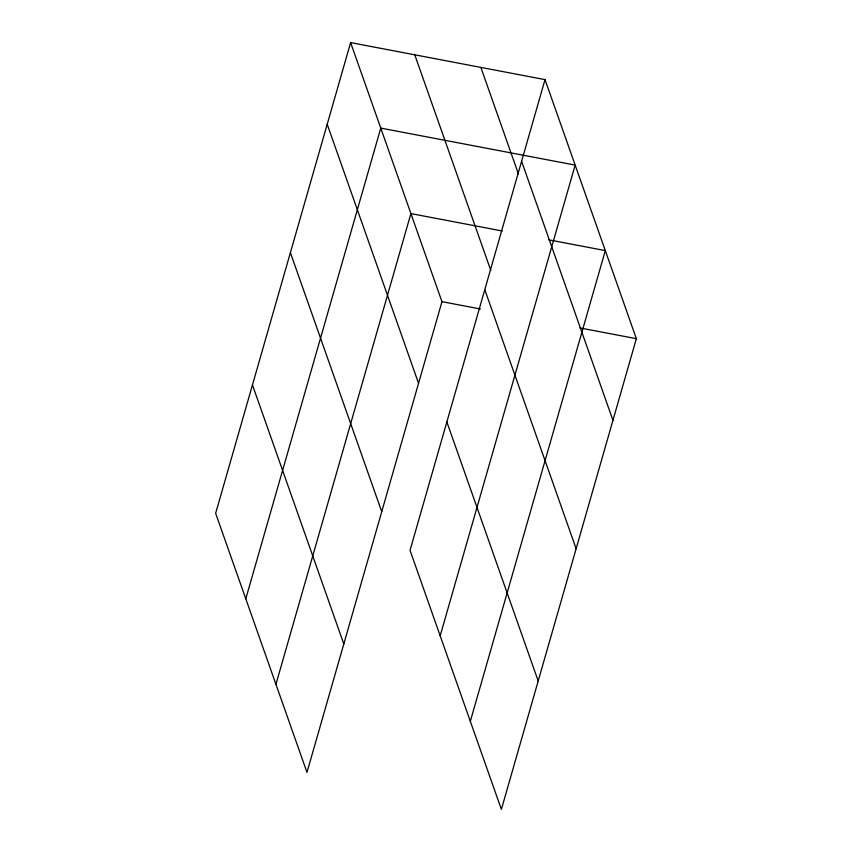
<?xml version="1.0" encoding="UTF-8"?>
<svg xmlns="http://www.w3.org/2000/svg" width="852" height="852" viewBox="0 0 852 852"><rect width="100%" height="100%" fill="white"/><g stroke="black" fill="none" stroke-linecap="round" stroke-linejoin="round"><path stroke-width="1.28" d="M350.619 42.6L215.641 513.319L306.986 772.381L441.964 301.672L350.619 42.6L545.014 79.619L636.359 338.681L501.381 809.4L410.036 550.328L545.014 79.619M245.781 598.807L380.759 128.098L575.153 165.107L440.175 635.826M275.931 684.305L410.909 213.586L502.275 230.988M470.325 721.314L605.303 250.605L548.848 239.849M441.964 301.672L480.453 308.999M579.903 327.935L636.359 338.681M521.594 161.273L612.95 420.345M480.858 67.404L518.431 173.957M414.764 54.816L490.805 270.467M484.777 289.659L576.133 548.731M446.853 421.942L538.198 681.014M327.2 124.254L418.556 383.325M290.383 252.65L381.739 511.711M252.458 384.923L343.803 643.995"/></g></svg>
